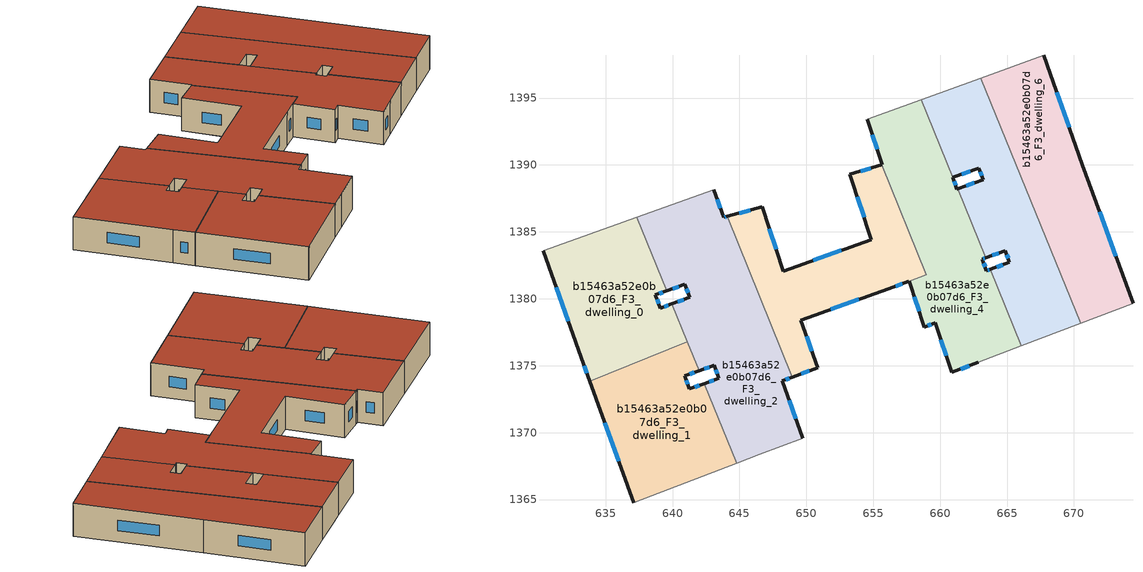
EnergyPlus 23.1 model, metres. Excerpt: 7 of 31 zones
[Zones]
b15463a52e0b07d6_F3_dwelling_0
 floor to b15463a52e0b07d6_F2_dwelling_7 (EU_floor_Construction): 637.33,1386.09 639.57,1380.59 638.72,1380.29 639.08,1379.31 639.96,1379.63 641.11,1376.79 633.81,1373.83 633.18,1375.6 630.32,1383.58 z9
 wall outside (EU_wall_Construction): 639.96,1379.63 639.08,1379.31 638.72,1380.29 639.57,1380.59 / 630.32,1383.58 633.18,1375.6 633.82,1373.82 z9:12
 wall to b15463a52e0b07d6_F3_dwelling_1 (EU_wall_Construction): 633.82,1373.82 641.11,1376.79 z9:12
 wall adiabatic (EU_wall_Construction): 637.33,1386.09 630.32,1383.58 z9:12
 wall to b15463a52e0b07d6_F3_dwelling_2 (EU_wall_Construction): 639.57,1380.59 637.33,1386.09 / 641.11,1376.79 639.96,1379.63 z9:12
 window (EU_Window_Construction): 638.96,1379.64 638.85,1379.96 / 639.66,1379.52 639.38,1379.42 / 633.39,1374.99 633.6,1374.43 / 631.29,1380.86 632.2,1378.31 / 639.01,1380.39 639.28,1380.49 z10.02:10.98
 roof outside (EU_roof_Construction): 641.11,1376.79 639.96,1379.63 639.08,1379.31 638.72,1380.29 639.57,1380.59 637.33,1386.09 630.32,1383.58 633.18,1375.6 633.82,1373.82 z12
b15463a52e0b07d6_F3_dwelling_1
 floor to b15463a52e0b07d6_F2_dwelling_6 (EU_floor_Construction): 641.99,1374.63 640.91,1374.24 641.27,1373.27 642.38,1373.67 644.8,1367.71 637.18,1364.8 637.08,1364.76 633.82,1373.82 641.11,1376.79 z9
 wall outside (EU_wall_Construction): 642.38,1373.67 641.27,1373.27 640.91,1374.24 641.99,1374.63 / 633.82,1373.82 637.08,1364.76 z9:12
 wall to b15463a52e0b07d6_F3_dwelling_2 (EU_wall_Construction): 644.8,1367.71 642.38,1373.67 / 641.99,1374.63 641.11,1376.79 z9:12
 wall adiabatic (EU_wall_Construction): 637.08,1364.76 637.18,1364.8 644.8,1367.71 z9:12
 window (EU_Window_Construction): 641.15,1373.6 641.03,1373.91 / 642,1373.53 641.65,1373.4 / 634.93,1370.74 635.97,1367.85 / 641.28,1374.37 641.62,1374.5 z10.02:10.98
 roof outside (EU_roof_Construction): 644.8,1367.71 642.38,1373.67 641.27,1373.27 640.91,1374.24 641.99,1374.63 641.11,1376.79 633.82,1373.82 637.08,1364.76 637.18,1364.8 z12
b15463a52e0b07d6_F3_dwelling_2
 floor to b15463a52e0b07d6_F2_dwelling_4 (EU_floor_Construction): 646.75,1379.58 648.96,1374.14 648.21,1373.86 649.73,1369.58 646.52,1368.37 645.01,1367.79 642.58,1373.74 643.45,1374.05 643.11,1375.03 642.19,1374.7 641.14,1377.3 z9
 floor to b15463a52e0b07d6_F2_dwelling_5 (EU_floor_Construction): 644.08,1386.15 646.75,1379.58 641.14,1377.3 640.16,1379.7 641.28,1380.11 640.92,1381.08 639.77,1380.67 637.54,1386.16 643.09,1388.15 643.82,1386.08 z9
 floor to b15463a52e0b07d6_F2_dwelling_6 (EU_floor_Construction): 642.58,1373.74 645.01,1367.79 644.8,1367.71 642.38,1373.67 z9; 641.31,1376.87 642.19,1374.7 641.99,1374.63 641.11,1376.79 z9
 floor to b15463a52e0b07d6_F2_dwelling_7 (EU_floor_Construction): 637.54,1386.16 639.77,1380.67 639.57,1380.59 637.33,1386.09 z9; 640.16,1379.7 641.31,1376.87 641.11,1376.79 639.96,1379.63 z9
 wall outside (EU_wall_Construction): 641.99,1374.63 643.11,1375.03 643.45,1374.05 642.38,1373.67 / 639.57,1380.59 640.92,1381.08 641.28,1380.11 639.96,1379.63 / 644.08,1386.15 643.82,1386.08 643.09,1388.15 / 649.73,1369.58 648.21,1373.86 648.96,1374.14 z9:12
 wall adiabatic (EU_wall_Construction): 643.09,1388.15 637.33,1386.09 / 644.8,1367.71 646.52,1368.37 649.73,1369.58 z9:12
 wall to b15463a52e0b07d6_F3_dwelling_3 (EU_wall_Construction): 648.96,1374.14 644.08,1386.15 z9:12
 window (EU_Window_Construction): 643.22,1374.7 643.33,1374.39 / 642.37,1374.77 642.73,1374.89 / 640.83,1379.94 640.41,1379.79 / 641.04,1380.75 641.16,1380.44 / 640.03,1380.76 640.46,1380.91 / 643.57,1386.78 643.34,1387.44 / 643.99,1386.13 643.91,1386.1 / 648.46,1373.96 648.71,1374.05 / 649.21,1371.04 648.72,1372.4 / 643.09,1373.92 642.75,1373.8 z10.02:10.98
 roof outside (EU_roof_Construction): 649.73,1369.58 648.21,1373.86 648.96,1374.14 644.08,1386.15 643.82,1386.08 643.09,1388.15 637.33,1386.09 639.57,1380.59 640.92,1381.08 641.28,1380.11 639.96,1379.63 641.99,1374.63 643.11,1375.03 643.45,1374.05 642.38,1373.67 644.8,1367.71 646.52,1368.37 z12
b15463a52e0b07d6_F3_dwelling_3
 floor to b15463a52e0b07d6_F2_dwelling_3 (EU_floor_Construction): 655.62,1390.02 658.06,1384.01 655.35,1382.91 653.26,1389.29 z9
 floor to b15463a52e0b07d6_F2_dwelling_2 (EU_floor_Construction): 658.06,1384.01 658.97,1381.78 656.17,1380.76 653.39,1379.77 651.92,1383.37 654.85,1384.42 655.35,1382.91 z9
 floor to b15463a52e0b07d6_F2_dwelling_4 (EU_floor_Construction): 651.92,1383.37 653.39,1379.77 649.59,1378.41 650.85,1374.86 648.96,1374.14 646.75,1379.58 648.83,1380.42 648.28,1382.07 z9
 floor adiabatic (EU_floor_Construction): 646.69,1386.88 648.83,1380.42 646.75,1379.58 644.08,1386.15 z9
 wall outside (EU_wall_Construction): 648.96,1374.14 650.85,1374.86 649.59,1378.41 656.17,1380.76 657.67,1381.31 / 655.62,1390.02 653.26,1389.29 654.85,1384.42 648.28,1382.07 646.69,1386.88 644.08,1386.15 z9:12
 wall to b15463a52e0b07d6_F3_dwelling_4 (EU_wall_Construction): 657.68,1381.31 658.97,1381.78 655.62,1390.02 z9:12
 window (EU_Window_Construction): 656.68,1380.95 657.16,1381.12 / 651.82,1379.21 653.93,1379.96 / 650.42,1376.07 650.02,1377.2 / 649.61,1374.39 650.21,1374.62 / 645.8,1386.63 644.97,1386.4 / 647.74,1383.71 647.23,1385.24 / 652.62,1383.62 650.52,1382.87 / 653.8,1387.64 654.31,1386.08 / 654.82,1389.77 654.06,1389.54 z10.02:10.98
 roof outside (EU_roof_Construction): 656.17,1380.76 658.97,1381.78 655.62,1390.02 653.26,1389.29 654.85,1384.42 648.28,1382.07 646.69,1386.88 644.08,1386.15 648.96,1374.14 650.85,1374.86 649.59,1378.41 z12
b15463a52e0b07d6_F3_dwelling_4
 floor to b15463a52e0b07d6_F2_dwelling_2 (EU_floor_Construction): 662.31,1385.74 663.4,1383.06 663.15,1382.97 663.46,1382.09 663.75,1382.2 666.08,1376.48 662.83,1375.24 660.86,1374.5 659.62,1378.21 658.81,1377.89 657.68,1381.31 658.97,1381.78 658.06,1384.01 z9
 floor to b15463a52e0b07d6_F2_dwelling_3 (EU_floor_Construction): 658.59,1394.89 660.95,1389.07 660.94,1389.07 661.25,1388.2 661.3,1388.22 662.31,1385.74 658.06,1384.01 655.62,1390.02 655.67,1390.04 654.55,1393.42 z9
 wall outside (EU_wall_Construction): 654.55,1393.42 655.67,1390.04 655.62,1390.02 / 661.3,1388.22 661.25,1388.2 660.94,1389.07 660.95,1389.07 / 663.75,1382.2 663.46,1382.09 663.15,1382.97 663.4,1383.06 / 657.68,1381.31 658.81,1377.89 659.62,1378.21 660.86,1374.5 662.83,1375.24 z9:12
 wall adiabatic (EU_wall_Construction): 658.59,1394.89 654.55,1393.42 / 662.83,1375.24 666.08,1376.48 z9:12
 wall to b15463a52e0b07d6_F3_dwelling_5 (EU_wall_Construction): 660.95,1389.07 658.59,1394.89 / 663.4,1383.06 661.3,1388.22 / 666.08,1376.48 663.75,1382.2 z9:12
 window (EU_Window_Construction): 654.93,1392.27 655.29,1391.19 / 661.15,1388.5 661.05,1388.77 / 663.23,1383 663.31,1383.03 / 663.35,1382.39 663.25,1382.67 / 663.65,1382.16 663.56,1382.13 / 661.53,1374.75 662.16,1374.99 / 660.04,1376.94 660.44,1375.76 / 659.09,1378 659.35,1378.1 / 658.06,1380.15 658.43,1379.05 z10.02:10.98
 roof outside (EU_roof_Construction): 666.08,1376.48 663.75,1382.2 663.46,1382.09 663.15,1382.97 663.4,1383.06 661.3,1388.22 661.25,1388.2 660.94,1389.07 660.95,1389.07 658.59,1394.89 654.55,1393.42 655.67,1390.04 655.62,1390.02 658.97,1381.78 657.68,1381.31 658.81,1377.89 659.62,1378.21 660.86,1374.5 662.83,1375.24 z12
b15463a52e0b07d6_F3_dwelling_5
 floor to b15463a52e0b07d6_F2_dwelling_1 (EU_floor_Construction): 663.04,1396.49 666.69,1387.51 663.48,1386.2 662.48,1388.64 663.21,1388.91 662.9,1389.77 662.14,1389.5 659.77,1395.31 z9
 floor to b15463a52e0b07d6_F2_dwelling_0 (EU_floor_Construction): 666.69,1387.51 670.49,1378.16 667.25,1376.93 664.93,1382.63 665.18,1382.72 664.86,1383.59 664.58,1383.48 663.48,1386.2 z9
 floor to b15463a52e0b07d6_F2_dwelling_3 (EU_floor_Construction): 659.77,1395.31 662.14,1389.5 660.95,1389.07 658.59,1394.89 z9; 662.48,1388.64 663.47,1386.21 662.31,1385.74 661.3,1388.22 z9
 floor to b15463a52e0b07d6_F2_dwelling_2 (EU_floor_Construction): 663.47,1386.21 664.58,1383.48 663.4,1383.06 662.31,1385.74 z9; 664.93,1382.63 667.25,1376.93 666.08,1376.48 663.75,1382.2 z9
 wall outside (EU_wall_Construction): 663.4,1383.06 664.86,1383.59 665.18,1382.72 663.75,1382.2 / 660.95,1389.07 662.9,1389.77 663.21,1388.91 661.3,1388.22 z9:12
 wall adiabatic (EU_wall_Construction): 663.04,1396.49 658.59,1394.89 / 666.08,1376.48 670.49,1378.16 z9:12
 wall to b15463a52e0b07d6_F3_dwelling_6 (EU_wall_Construction): 670.49,1378.16 663.04,1396.49 z9:12
 window (EU_Window_Construction): 664.69,1382.54 664.24,1382.38 / 664.97,1383.29 665.07,1383.02 / 663.9,1383.24 664.37,1383.41 / 662.56,1388.67 661.95,1388.45 / 663,1389.48 663.1,1389.2 / 661.62,1389.31 662.24,1389.53 z10.02:10.98
 roof outside (EU_roof_Construction): 670.49,1378.16 663.04,1396.49 658.59,1394.89 660.95,1389.07 662.9,1389.77 663.21,1388.91 661.3,1388.22 663.4,1383.06 664.86,1383.59 665.18,1382.72 663.75,1382.2 666.08,1376.48 z12
b15463a52e0b07d6_F3_dwelling_6
 floor to b15463a52e0b07d6_F2_dwelling_0 (EU_floor_Construction): 670.92,1389.23 674.41,1379.67 674.34,1379.63 670.49,1378.16 666.69,1387.51 z9
 floor to b15463a52e0b07d6_F2_dwelling_1 (EU_floor_Construction): 667.75,1398.19 670.63,1390.04 670.92,1389.23 666.69,1387.51 663.04,1396.49 z9
 wall outside (EU_wall_Construction): 674.41,1379.67 670.63,1390.04 667.75,1398.19 z9:12
 wall adiabatic (EU_wall_Construction): 670.49,1378.16 674.34,1379.63 674.41,1379.67 / 667.75,1398.19 663.04,1396.49 z9:12
 window (EU_Window_Construction): 669.65,1392.81 668.73,1395.42 / 673.12,1383.2 671.92,1386.51 z10.02:10.98
 roof outside (EU_roof_Construction): 674.34,1379.63 674.41,1379.67 670.63,1390.04 667.75,1398.19 663.04,1396.49 670.49,1378.16 z12
[Building]
EU S2 Campaign: North Axis=0; Terrain=City; Solar Distribution=FullExterior
[Site:Location]
Vienna: Latitude=48; Longitude=16.5; Time Zone=1; Elevation=183
[SizingPeriod:WeatherFileDays]
AnnualSizingPeriod: Begin Month=1; Begin Day of Month=1; End Month=12; End Day of Month=31; Day of Week for Start Day=Monday; Use Weather File Daylight Saving Period=No; Use Weather File Rain and Snow Indicators=No
[MATERIAL]
EU_InternalMass_Material: Roughness=MediumRough; Thickness=0.1; Conductivity=1; Density=1800; Specific Heat=900; Thermal Absorptance=0.9; Solar Absorptance=0.7; Visible Absorptance=0.7
[MATERIAL:NOMASS] Roughness=MediumRough; Thermal Absorptance=0.9; Solar Absorptance=0.7; Visible Absorptance=0.7
Name | Thermal Resistance
EU_wall_NoMass | 0.942466
EU_roof_NoMass | 0.551687
EU_floor_NoMass | 0.66527
[WINDOWMATERIAL:SIMPLEGLAZINGSYSTEM]
EU_Window_SimpleGlazing: UFactor=2.03367; Solar Heat Gain Coefficient=0.65; Visible Transmittance=0.65
[CONSTRUCTION]
EU_wall_Construction: EU_wall_NoMass
EU_roof_Construction: EU_roof_NoMass
EU_floor_Construction: EU_floor_NoMass
EU_Window_Construction: EU_Window_SimpleGlazing
EU_InternalMass_Construction: EU_InternalMass_Material
[ZONE] Type=1; Multiplier=1; Ceiling Height=autocalculate; Floor Area=autocalculate; Part of Total Floor Area=Yes
Name | Volume
b15463a52e0b07d6_F3_dwelling_0 | 231.502
b15463a52e0b07d6_F3_dwelling_1 | 231.499
b15463a52e0b07d6_F3_dwelling_2 | 350.4375
b15463a52e0b07d6_F3_dwelling_3 | 244.898
b15463a52e0b07d6_F3_dwelling_4 | 297.39
b15463a52e0b07d6_F3_dwelling_5 | 271.11
b15463a52e0b07d6_F3_dwelling_6 | 271.17
[INTERNALMASS] Construction=EU_InternalMass_Construction
Name | Zone or ZoneList | Surface Area
b15463a52e0b07d6_F3_dwelling_0_EU_InternalMass | b15463a52e0b07d6_F3_dwelling_0 | 77.1703
b15463a52e0b07d6_F3_dwelling_1_EU_InternalMass | b15463a52e0b07d6_F3_dwelling_1 | 77.1665
b15463a52e0b07d6_F3_dwelling_2_EU_InternalMass | b15463a52e0b07d6_F3_dwelling_2 | 116.812
b15463a52e0b07d6_F3_dwelling_3_EU_InternalMass | b15463a52e0b07d6_F3_dwelling_3 | 81.6412
b15463a52e0b07d6_F3_dwelling_4_EU_InternalMass | b15463a52e0b07d6_F3_dwelling_4 | 99.1303
b15463a52e0b07d6_F3_dwelling_5_EU_InternalMass | b15463a52e0b07d6_F3_dwelling_5 | 90.3702
b15463a52e0b07d6_F3_dwelling_6_EU_InternalMass | b15463a52e0b07d6_F3_dwelling_6 | 90.3902
[OTHEREQUIPMENT] Fuel Type=Electricity; Design Level Calculation Method=Watts/Area; Power per Zone Floor Area=1; Fraction Latent=0; Fraction Radiant=0; Fraction Lost=0; Carbon Dioxide Generation Rate=0; EndUse Subcategory=EU_Step8_InternalGains
Name | Zone or ZoneList or Space or SpaceList | Schedule
EU_Step8_InternalGain_b15463a52e0b07d6_F3_dwelling_0_f000 | b15463a52e0b07d6_F3_dwelling_0 | EU_Step8_GainSchedule_b15463a52e0b07d6_F3_dwelling_0_f000
EU_Step8_InternalGain_b15463a52e0b07d6_F3_dwelling_1_f000 | b15463a52e0b07d6_F3_dwelling_1 | EU_Step8_GainSchedule_b15463a52e0b07d6_F3_dwelling_1_f000
EU_Step8_InternalGain_b15463a52e0b07d6_F3_dwelling_2_f000 | b15463a52e0b07d6_F3_dwelling_2 | EU_Step8_GainSchedule_b15463a52e0b07d6_F3_dwelling_2_f000
EU_Step8_InternalGain_b15463a52e0b07d6_F3_dwelling_3_f000 | b15463a52e0b07d6_F3_dwelling_3 | EU_Step8_GainSchedule_b15463a52e0b07d6_F3_dwelling_3_f000
EU_Step8_InternalGain_b15463a52e0b07d6_F3_dwelling_4_f000 | b15463a52e0b07d6_F3_dwelling_4 | EU_Step8_GainSchedule_b15463a52e0b07d6_F3_dwelling_4_f000
EU_Step8_InternalGain_b15463a52e0b07d6_F3_dwelling_5_f000 | b15463a52e0b07d6_F3_dwelling_5 | EU_Step8_GainSchedule_b15463a52e0b07d6_F3_dwelling_5_f000
EU_Step8_InternalGain_b15463a52e0b07d6_F3_dwelling_6_f000 | b15463a52e0b07d6_F3_dwelling_6 | EU_Step8_GainSchedule_b15463a52e0b07d6_F3_dwelling_6_f000
[ZONEVENTILATION:DESIGNFLOWRATE] Schedule=EU_AlwaysOn; Design Flow Rate Calculation Method=AirChanges/Hour; Air Changes per Hour=0.530523; Ventilation Type=Natural; Fan Pressure Rise=0; Fan Total Efficiency=1; Constant Term Coefficient=1; Temperature Term Coefficient=0; Velocity Term Coefficient=0; Velocity Squared Term Coefficient=0; Minimum Indoor Temperature=-100; Maximum Indoor Temperature=100; Delta Temperature=-100; Minimum Outdoor Temperature=-100; Maximum Outdoor Temperature=100; Maximum Wind Speed=40
Name | Zone or ZoneList or Space or SpaceList
EU_ConstantAir_b15463a52e0b07d6_F3_dwelling_0 | b15463a52e0b07d6_F3_dwelling_0
EU_ConstantAir_b15463a52e0b07d6_F3_dwelling_1 | b15463a52e0b07d6_F3_dwelling_1
EU_ConstantAir_b15463a52e0b07d6_F3_dwelling_2 | b15463a52e0b07d6_F3_dwelling_2
EU_ConstantAir_b15463a52e0b07d6_F3_dwelling_3 | b15463a52e0b07d6_F3_dwelling_3
EU_ConstantAir_b15463a52e0b07d6_F3_dwelling_4 | b15463a52e0b07d6_F3_dwelling_4
EU_ConstantAir_b15463a52e0b07d6_F3_dwelling_5 | b15463a52e0b07d6_F3_dwelling_5
EU_ConstantAir_b15463a52e0b07d6_F3_dwelling_6 | b15463a52e0b07d6_F3_dwelling_6
[HVACTEMPLATE:THERMOSTAT] Constant Heating Setpoint=20; Constant Cooling Setpoint=50
EU_HeatOnly_b15463a52e0b07d6_F0_dwelling_0; EU_HeatOnly_b15463a52e0b07d6_F0_dwelling_1; EU_HeatOnly_b15463a52e0b07d6_F0_dwelling_2; EU_HeatOnly_b15463a52e0b07d6_F0_dwelling_3; EU_HeatOnly_b15463a52e0b07d6_F0_dwelling_4; EU_HeatOnly_b15463a52e0b07d6_F0_dwelling_5; EU_HeatOnly_b15463a52e0b07d6_F0_dwelling_6; EU_HeatOnly_b15463a52e0b07d6_F0_dwelling_7; EU_HeatOnly_b15463a52e0b07d6_F1_dwelling_0; EU_HeatOnly_b15463a52e0b07d6_F1_dwelling_1; EU_HeatOnly_b15463a52e0b07d6_F1_dwelling_2; EU_HeatOnly_b15463a52e0b07d6_F1_dwelling_3; EU_HeatOnly_b15463a52e0b07d6_F1_dwelling_4; EU_HeatOnly_b15463a52e0b07d6_F1_dwelling_5; EU_HeatOnly_b15463a52e0b07d6_F1_dwelling_6; EU_HeatOnly_b15463a52e0b07d6_F1_dwelling_7; EU_HeatOnly_b15463a52e0b07d6_F2_dwelling_0; EU_HeatOnly_b15463a52e0b07d6_F2_dwelling_1; EU_HeatOnly_b15463a52e0b07d6_F2_dwelling_2; EU_HeatOnly_b15463a52e0b07d6_F2_dwelling_3; EU_HeatOnly_b15463a52e0b07d6_F2_dwelling_4; EU_HeatOnly_b15463a52e0b07d6_F2_dwelling_5; EU_HeatOnly_b15463a52e0b07d6_F2_dwelling_6; EU_HeatOnly_b15463a52e0b07d6_F2_dwelling_7; EU_HeatOnly_b15463a52e0b07d6_F3_dwelling_0; EU_HeatOnly_b15463a52e0b07d6_F3_dwelling_1; EU_HeatOnly_b15463a52e0b07d6_F3_dwelling_2; EU_HeatOnly_b15463a52e0b07d6_F3_dwelling_3; EU_HeatOnly_b15463a52e0b07d6_F3_dwelling_4; EU_HeatOnly_b15463a52e0b07d6_F3_dwelling_5; EU_HeatOnly_b15463a52e0b07d6_F3_dwelling_6
[HVACTEMPLATE:ZONE:IDEALLOADSAIRSYSTEM] System Availability Schedule=EU_AlwaysOn; Maximum Heating Supply Air Temperature=50; Minimum Cooling Supply Air Temperature=13; Maximum Heating Supply Air Humidity Ratio=0.0156; Minimum Cooling Supply Air Humidity Ratio=0.0077; Heating Limit=NoLimit; Cooling Limit=NoLimit; Heating Availability Schedule=EU_AlwaysOn; Cooling Availability Schedule=EU_CoolingOff; Dehumidification Control Type=ConstantSensibleHeatRatio; Cooling Sensible Heat Ratio=0.7; Dehumidification Setpoint=60; Humidification Control Type=None; Humidification Setpoint=30; Outdoor Air Method=None; Outdoor Air Flow Rate per Person=0.00944; Outdoor Air Flow Rate per Zone Floor Area=0; Outdoor Air Flow Rate per Zone=0; Demand Controlled Ventilation Type=None; Outdoor Air Economizer Type=NoEconomizer; Heat Recovery Type=None; Sensible Heat Recovery Effectiveness=0.7; Latent Heat Recovery Effectiveness=0.65
Name | Template Thermostat
b15463a52e0b07d6_F3_dwelling_0 | EU_HeatOnly_b15463a52e0b07d6_F3_dwelling_0
b15463a52e0b07d6_F3_dwelling_1 | EU_HeatOnly_b15463a52e0b07d6_F3_dwelling_1
b15463a52e0b07d6_F3_dwelling_2 | EU_HeatOnly_b15463a52e0b07d6_F3_dwelling_2
b15463a52e0b07d6_F3_dwelling_3 | EU_HeatOnly_b15463a52e0b07d6_F3_dwelling_3
b15463a52e0b07d6_F3_dwelling_4 | EU_HeatOnly_b15463a52e0b07d6_F3_dwelling_4
b15463a52e0b07d6_F3_dwelling_5 | EU_HeatOnly_b15463a52e0b07d6_F3_dwelling_5
b15463a52e0b07d6_F3_dwelling_6 | EU_HeatOnly_b15463a52e0b07d6_F3_dwelling_6
[SIZING:ZONE] Zone Cooling Design Supply Air Temperature Input Method=SupplyAirTemperature; Zone Cooling Design Supply Air Temperature=13; Zone Heating Design Supply Air Temperature Input Method=SupplyAirTemperature; Zone Heating Design Supply Air Temperature=50; Zone Cooling Design Supply Air Humidity Ratio=0.008; Zone Heating Design Supply Air Humidity Ratio=0.008; Cooling Design Air Flow Method=DesignDay; Cooling Design Air Flow Rate=0; Cooling Minimum Air Flow per Zone Floor Area=0.000762; Cooling Minimum Air Flow=0; Cooling Minimum Air Flow Fraction=0.2; Heating Design Air Flow Method=DesignDay; Heating Design Air Flow Rate=0; Heating Maximum Air Flow per Zone Floor Area=0.002032; Heating Maximum Air Flow=0.141576; Heating Maximum Air Flow Fraction=0.3; Account for Dedicated Outdoor Air System=No; Dedicated Outdoor Air System Control Strategy=NeutralSupplyAir; Dedicated Outdoor Air Low Setpoint Temperature for Design=autosize; Dedicated Outdoor Air High Setpoint Temperature for Design=autosize; Zone Load Sizing Method=Sensible Load Only No Latent Load; Zone Latent Cooling Design Supply Air Humidity Ratio Input Method=HumidityRatioDifference; Zone Cooling Design Supply Air Humidity Ratio Difference=0.005; Zone Latent Heating Design Supply Air Humidity Ratio Input Method=HumidityRatioDifference; Zone Humidification Design Supply Air Humidity Ratio Difference=0.005
b15463a52e0b07d6_F3_dwelling_0; b15463a52e0b07d6_F3_dwelling_1; b15463a52e0b07d6_F3_dwelling_2; b15463a52e0b07d6_F3_dwelling_3; b15463a52e0b07d6_F3_dwelling_4; b15463a52e0b07d6_F3_dwelling_5; b15463a52e0b07d6_F3_dwelling_6
[SCHEDULE:CONSTANT]
Name | Hourly Value
EU_AlwaysOn | 1
EU_CoolingOff | 0
[SCHEDULE:FILE] Column Number=1; Rows to Skip at Top=0; Number of Hours of Data=8760; Column Separator=Comma; Interpolate to Timestep=No; Minutes per Item=60; Adjust Schedule for Daylight Savings=Yes
Name | File
EU_Step8_GainSchedule_b15463a52e0b07d6_F3_dwelling_0_f000 | ../../schedules/b15463a52e0b07d6/b15463a52e0b07d6_F3_dwelling_0_f000_gain.csv
EU_Step8_GainSchedule_b15463a52e0b07d6_F3_dwelling_1_f000 | ../../schedules/b15463a52e0b07d6/b15463a52e0b07d6_F3_dwelling_1_f000_gain.csv
EU_Step8_GainSchedule_b15463a52e0b07d6_F3_dwelling_2_f000 | ../../schedules/b15463a52e0b07d6/b15463a52e0b07d6_F3_dwelling_2_f000_gain.csv
EU_Step8_GainSchedule_b15463a52e0b07d6_F3_dwelling_3_f000 | ../../schedules/b15463a52e0b07d6/b15463a52e0b07d6_F3_dwelling_3_f000_gain.csv
EU_Step8_GainSchedule_b15463a52e0b07d6_F3_dwelling_4_f000 | ../../schedules/b15463a52e0b07d6/b15463a52e0b07d6_F3_dwelling_4_f000_gain.csv
EU_Step8_GainSchedule_b15463a52e0b07d6_F3_dwelling_5_f000 | ../../schedules/b15463a52e0b07d6/b15463a52e0b07d6_F3_dwelling_5_f000_gain.csv
EU_Step8_GainSchedule_b15463a52e0b07d6_F3_dwelling_6_f000 | ../../schedules/b15463a52e0b07d6/b15463a52e0b07d6_F3_dwelling_6_f000_gain.csv
